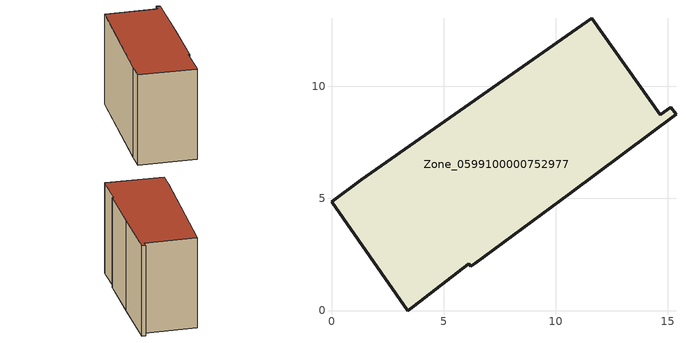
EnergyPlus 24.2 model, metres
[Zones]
Zone_0599100000752977
 floor ground (C_G): 6.4,2.1 6.21,1.97 6.13,2.1 3.66,0.18 3.39,0 0,4.85 1.34,5.83 11.6,13.02 14.67,8.74 15.14,9.07 15.36,8.75 10.65,5.24 z0
 wall outside (C_F): 15.14,9.07 14.67,8.74 11.6,13.02 1.34,5.83 0,4.85 3.39,0 3.66,0.18 6.13,2.1 6.21,1.97 6.4,2.1 10.65,5.24 15.36,8.75 15.14,9.07 z0:9.58
 roof outside (C_R): 6.21,1.97 6.4,2.1 10.65,5.24 15.36,8.75 15.14,9.07 14.67,8.74 11.6,13.02 1.34,5.83 0,4.85 3.39,0 3.66,0.18 6.13,2.1 z9.58
[BUILDING]
Pand.0599100000752977: North Axis=0; Terrain=City; Loads Convergence Tolerance Value=0.04; Temperature Convergence Tolerance Value=0.4; Solar Distribution=FullExterior; Maximum Number of Warmup Days=25; Minimum Number of Warmup Days=1
[Site:Location]
Rotterdam.The.Hague.AP_ZH_NLD Design_Conditions: Latitude=51.96; Longitude=4.45; Time Zone=1; Elevation=-4.5
[SITE:GROUNDTEMPERATURE:BUILDINGSURFACE]
18, 18, 18, 18, 18, 18, 18, 18, 18, 18, 18, 18
[MATERIAL] Thermal Absorptance=0.9; Solar Absorptance=0.7; Visible Absorptance=0.7
Name | Roughness | Thickness | Conductivity | Density | Specific Heat
G.TI.2006-2014 | MediumSmooth | 0.15 | 0.06 | 540 | 1210
F.TI.2006-2014 | Rough | 0.3 | 0.12 | 1920 | 840
R.TI.2006-2014 | MediumRough | 0.2 | 0.08 | 1500 | 1000
[CONSTRUCTION]
C_G: G.TI.2006-2014
C_F: F.TI.2006-2014
C_R: R.TI.2006-2014
[ZONE]
Zone_0599100000752977: Type=1; Multiplier=1; Ceiling Height=Autocalculate; Volume=Autocalculate; Floor Area=autocalculate; Part of Total Floor Area=Yes
[ZONEINFILTRATION:DESIGNFLOWRATE]
Infil_Zone_0599100000752977: Zone or ZoneList or Space or SpaceList=Zone_0599100000752977; Schedule=AlwaysOn; Design Flow Rate Calculation Method=Flow/Area; Flow Rate per Floor Area=0.0015; Constant Term Coefficient=1; Temperature Term Coefficient=0; Velocity Term Coefficient=0; Velocity Squared Term Coefficient=0
[HVACTEMPLATE:ZONE:IDEALLOADSAIRSYSTEM]
Zone_0599100000752977: Maximum Heating Supply Air Temperature=50; Minimum Cooling Supply Air Temperature=13; Maximum Heating Supply Air Humidity Ratio=0.0156; Minimum Cooling Supply Air Humidity Ratio=0.0077; Heating Limit=NoLimit; Cooling Limit=NoLimit; Dehumidification Control Type=ConstantSensibleHeatRatio; Cooling Sensible Heat Ratio=0.7; Dehumidification Setpoint=60; Humidification Control Type=None; Humidification Setpoint=30; Outdoor Air Method=None; Outdoor Air Flow Rate per Person=0.00944; Outdoor Air Flow Rate per Zone Floor Area=0; Outdoor Air Flow Rate per Zone=0; Demand Controlled Ventilation Type=None; Outdoor Air Economizer Type=NoEconomizer; Heat Recovery Type=None; Sensible Heat Recovery Effectiveness=0.7; Latent Heat Recovery Effectiveness=0.65
[ZONECONTROL:THERMOSTAT]
ThermostatControl_Zone_0599100000752977: Zone or ZoneList=Zone_0599100000752977; Control Type Schedule=DualSetpointControlType; Control 1=Thermostat_Zone_0599100000752977; Temperature Difference Between Cutout And Setpoint=0
[THERMOSTATSETPOINT:DUALSETPOINT]
Thermostat_Zone_0599100000752977: Heating Setpoint Temperature Schedule=HeatingSetpoint_Zone_0599100000752977; Cooling Setpoint Temperature Schedule=CoolingSetpoint_Zone_0599100000752977
[SCHEDULE:COMPACT]
HeatingSetpoint_Zone_0599100000752977: Through: 12/31, For: AllDays, Until: 24:00, 21
CoolingSetpoint_Zone_0599100000752977: Through: 12/31, For: AllDays, Until: 24:00, 24
DualSetpointControlType: Through: 12/31, For: AllDays, Until: 24:00, 4
AlwaysOn: Through: 12/31, For: AllDays, Until: 24:00, 1
